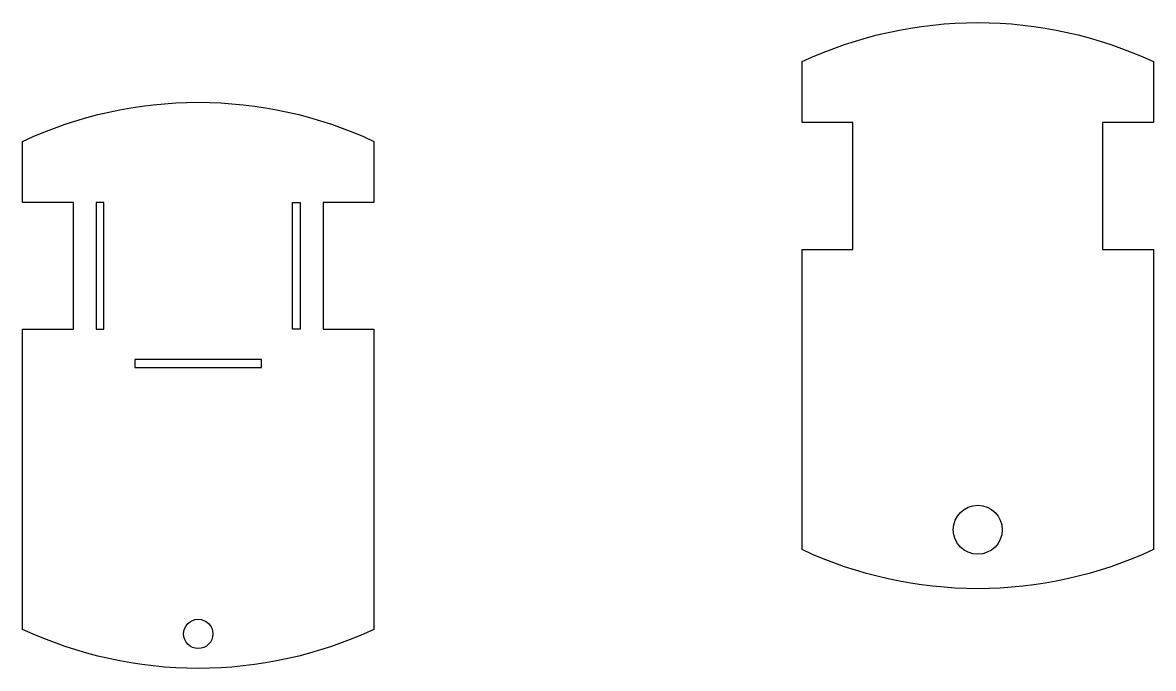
# Model space of a CAD drawing. Header units: millimetres. Extents: x 446 to 1025, y 445 to 776.
import ezdxf

# ---------------------------------------------------------------- set-up
doc = ezdxf.new("R2010")
doc.units = ezdxf.units.MM
doc.header["$LTSCALE"] = 25.4

msp = doc.modelspace()

# ---------------------------------------------------------------- linework, layer by layer
for points in [[(845.14, 506.07), (845.14, 506.07), (845.14, 659.82), (871.14, 659.82), (871.14, 724.82), (845.14, 724.82), (845.14, 756.07, -0.222222), (1025.14, 756.07), (1025.14, 724.82), (999.14, 724.82), (999.14, 659.82), (1025.14, 659.82), (1025.14, 506.07, -0.222222)], [(445.68, 465.24), (445.68, 465.24), (445.68, 618.99), (471.68, 618.99), (471.68, 683.99), (445.68, 683.99), (445.68, 715.24, -0.222222), (625.68, 715.24), (625.68, 683.99), (599.68, 683.99), (599.68, 618.99), (625.68, 618.99), (625.68, 465.24, -0.222222)]]:
    msp.add_lwpolyline(points, format="xyb", close=True)
for points in [[(487.37, 618.99), (487.37, 683.99), (483.37, 683.99), (483.37, 618.99)], [(583.99, 618.99), (583.99, 683.99), (587.99, 683.99), (587.99, 618.99)], [(568.18, 603.46), (503.18, 603.46), (503.18, 599.46), (568.18, 599.46)]]:
    msp.add_lwpolyline(points, close=True)
for centre, radius in [((935.14, 516.26), 12.55), ((535.68, 462.89), 7.5)]:
    msp.add_circle(centre, radius)

doc.saveas('drawing.dxf')
